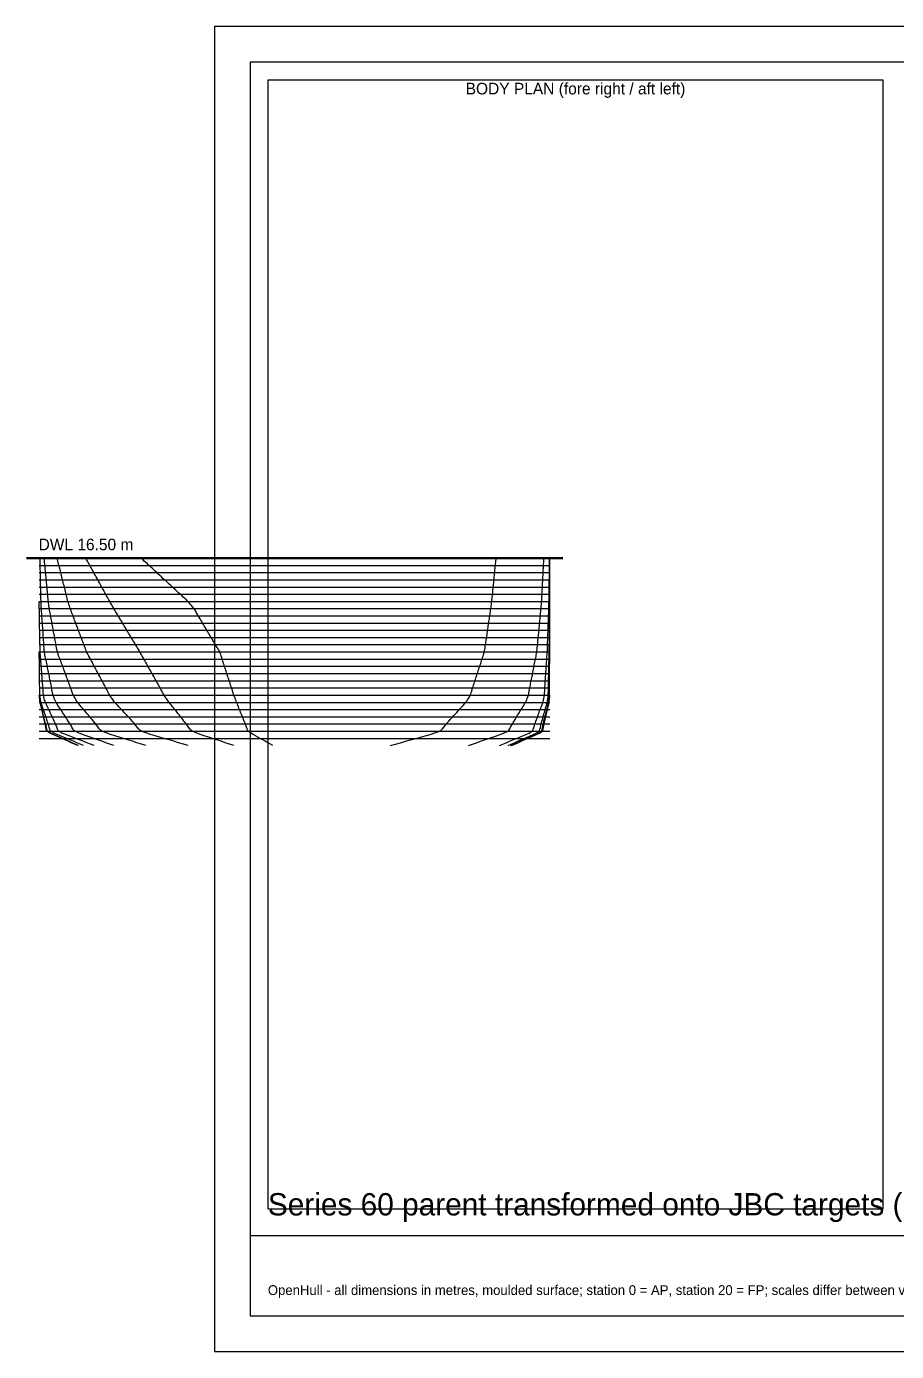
# Model space of a CAD drawing. Header units: metres. Extents: x -42 to 420, y 0 to 297.
# Drawn here: x -42.1 to 153, y 0 to 297 of the extents above; entities that cross this region are included whole.
import ezdxf
from ezdxf.enums import TextEntityAlignment as Align

# ---------------------------------------------------------------- set-up
doc = ezdxf.new("R2010")
doc.units = ezdxf.units.M
for name, color, linetype in [('DWL', 5, 'Continuous'), ('FRAME', 7, 'Continuous'), ('GRID', 253, 'Continuous'), ('LABELS', 7, 'Continuous'), ('SECTIONS', 7, 'Continuous')]:
    doc.layers.add(name, color=color, linetype=linetype)

msp = doc.modelspace()

# ---------------------------------------------------------------- linework, layer by layer
at = {"layer": 'DWL', "lineweight": 50}
msp.add_line((-42.14, 177.82), (78.14, 177.82), dxfattribs=at)
at = {"layer": 'FRAME'}
msp.add_line((8, 26), (412, 26), dxfattribs=at)
for points in [[(0, 0), (420, 0), (420, 297), (0, 297)], [(8, 8), (412, 8), (412, 289), (8, 289)], [(12, 32), (150, 32), (150, 285), (12, 285)]]:
    msp.add_lwpolyline(points, close=True, dxfattribs=at)
at = {"layer": 'GRID'}
for p, q in [((-39.27, 176.2), (75.27, 176.2)), ((-39.27, 174.59), (75.27, 174.59)), ((-39.27, 172.97), (75.27, 172.97)), ((-39.27, 171.36), (75.27, 171.36)), ((-39.27, 169.74), (75.27, 169.74)), ((-39.27, 168.13), (75.27, 168.13)), ((-39.27, 166.51), (75.27, 166.51)), ((-39.27, 164.9), (75.27, 164.9)), ((-39.27, 163.28), (75.27, 163.28)), ((-39.27, 161.67), (75.27, 161.67)), ((-39.27, 160.05), (75.27, 160.05)), ((-39.27, 158.44), (75.27, 158.44)), ((-39.27, 156.82), (75.27, 156.82)), ((-39.27, 155.2), (75.27, 155.2)), ((-39.27, 153.59), (75.27, 153.59)), ((-39.27, 151.97), (75.27, 151.97)), ((-39.27, 150.36), (75.27, 150.36)), ((-39.27, 148.74), (75.27, 148.74)), ((-39.27, 147.13), (75.27, 147.13)), ((-39.27, 145.51), (75.27, 145.51)), ((-39.27, 143.9), (75.27, 143.9)), ((-39.27, 142.28), (75.27, 142.28)), ((-39.27, 140.67), (75.27, 140.67)), ((-39.27, 139.05), (75.27, 139.05)), ((-39.27, 137.44), (75.27, 137.44))]:
    msp.add_line(p, q, dxfattribs=at)
at = {"layer": 'SECTIONS'}
for points in [[(-22.53, 135.82), (-23.43, 136.14), (-24.32, 136.46), (-25.22, 136.78), (-26.11, 137.11), (-27.01, 137.44), (-27.87, 137.73), (-28.73, 138.01), (-29.59, 138.3), (-30.45, 138.64), (-31.32, 139.05), (-31.52, 139.24), (-31.73, 139.54), (-31.94, 139.92), (-32.15, 140.31), (-32.36, 140.67), (-32.57, 140.99), (-32.78, 141.31), (-32.98, 141.64), (-33.19, 141.96), (-33.4, 142.28), (-33.61, 142.6), (-33.82, 142.93), (-34.03, 143.25), (-34.24, 143.57), (-34.44, 143.9), (-34.65, 144.21), (-34.86, 144.51), (-35.07, 144.82), (-35.28, 145.15), (-35.49, 145.51), (-35.62, 145.77), (-35.76, 146.06), (-35.9, 146.38), (-36.03, 146.73), (-36.17, 147.13), (-36.24, 147.37), (-36.3, 147.68), (-36.36, 148.04), (-36.43, 148.4), (-36.49, 148.74), (-36.56, 149.07), (-36.62, 149.39), (-36.69, 149.71), (-36.75, 150.04), (-36.82, 150.36), (-36.88, 150.68), (-36.95, 151), (-37.01, 151.33), (-37.08, 151.65), (-37.14, 151.97), (-37.21, 152.3), (-37.27, 152.62), (-37.34, 152.94), (-37.4, 153.27), (-37.47, 153.59), (-37.53, 153.91), (-37.6, 154.24), (-37.66, 154.56), (-37.73, 154.88), (-37.79, 155.2), (-37.86, 155.51), (-37.92, 155.79), (-37.99, 156.09), (-38.05, 156.42), (-38.11, 156.82), (-38.14, 157.04), (-38.16, 157.35), (-38.18, 157.71), (-38.21, 158.09), (-38.23, 158.44), (-38.25, 158.76), (-38.27, 159.08), (-38.3, 159.4), (-38.32, 159.73), (-38.34, 160.05), (-38.37, 160.37), (-38.39, 160.7), (-38.41, 161.02), (-38.43, 161.34), (-38.46, 161.67), (-38.48, 161.99), (-38.5, 162.31), (-38.53, 162.64), (-38.55, 162.96), (-38.57, 163.28), (-38.59, 163.6), (-38.62, 163.93), (-38.64, 164.25), (-38.66, 164.57), (-38.69, 164.9), (-38.71, 165.21), (-38.73, 165.51), (-38.75, 165.82), (-38.78, 166.15), (-38.8, 166.51), (-38.82, 166.78), (-38.83, 167.06), (-38.85, 167.38), (-38.86, 167.73), (-38.88, 168.13), (-38.88, 168.37), (-38.89, 168.69), (-38.9, 169.04), (-38.91, 169.4), (-38.91, 169.74), (-38.92, 170.07), (-38.93, 170.39), (-38.93, 170.71), (-38.94, 171.04), (-38.95, 171.36), (-38.96, 171.68), (-38.96, 172), (-38.97, 172.33), (-38.98, 172.65), (-38.99, 172.97), (-38.99, 173.3), (-39, 173.62), (-39.01, 173.94), (-39.01, 174.27), (-39.02, 174.59), (-39.03, 174.91), (-39.04, 175.24), (-39.04, 175.56), (-39.05, 175.88), (-39.06, 176.2), (-39.07, 176.53), (-39.07, 176.85), (-39.08, 177.17), (-39.09, 177.5), (-39.09, 177.82)], [(-15.35, 135.82), (-16.36, 136.14), (-17.37, 136.46), (-18.38, 136.78), (-19.39, 137.11), (-20.4, 137.44), (-21.37, 137.73), (-22.34, 138.01), (-23.31, 138.31), (-24.28, 138.64), (-25.26, 139.05), (-25.53, 139.25), (-25.8, 139.56), (-26.07, 139.93), (-26.33, 140.31), (-26.6, 140.67), (-26.87, 140.99), (-27.14, 141.31), (-27.41, 141.64), (-27.68, 141.96), (-27.95, 142.28), (-28.22, 142.6), (-28.49, 142.93), (-28.76, 143.25), (-29.03, 143.57), (-29.3, 143.9), (-29.57, 144.21), (-29.84, 144.52), (-30.11, 144.83), (-30.38, 145.16), (-30.65, 145.51), (-30.84, 145.79), (-31.04, 146.09), (-31.23, 146.41), (-31.43, 146.75), (-31.62, 147.13), (-31.74, 147.4), (-31.86, 147.72), (-31.98, 148.06), (-32.1, 148.41), (-32.22, 148.74), (-32.34, 149.07), (-32.46, 149.39), (-32.58, 149.71), (-32.7, 150.04), (-32.82, 150.36), (-32.94, 150.68), (-33.06, 151), (-33.18, 151.33), (-33.3, 151.65), (-33.42, 151.97), (-33.53, 152.3), (-33.65, 152.62), (-33.77, 152.94), (-33.89, 153.27), (-34.01, 153.59), (-34.13, 153.91), (-34.25, 154.24), (-34.37, 154.56), (-34.49, 154.88), (-34.61, 155.2), (-34.73, 155.51), (-34.85, 155.81), (-34.97, 156.11), (-35.09, 156.44), (-35.21, 156.82), (-35.27, 157.07), (-35.33, 157.38), (-35.39, 157.73), (-35.45, 158.09), (-35.51, 158.44), (-35.57, 158.76), (-35.63, 159.08), (-35.69, 159.4), (-35.75, 159.73), (-35.81, 160.05), (-35.87, 160.37), (-35.93, 160.7), (-35.99, 161.02), (-36.05, 161.34), (-36.11, 161.67), (-36.17, 161.99), (-36.23, 162.31), (-36.28, 162.64), (-36.34, 162.96), (-36.4, 163.28), (-36.46, 163.6), (-36.52, 163.93), (-36.58, 164.25), (-36.64, 164.57), (-36.7, 164.9), (-36.76, 165.21), (-36.82, 165.52), (-36.88, 165.84), (-36.94, 166.16), (-37, 166.51), (-37.05, 166.8), (-37.09, 167.1), (-37.14, 167.42), (-37.18, 167.76), (-37.23, 168.13), (-37.26, 168.41), (-37.29, 168.73), (-37.32, 169.07), (-37.35, 169.41), (-37.38, 169.74), (-37.41, 170.07), (-37.45, 170.39), (-37.48, 170.71), (-37.51, 171.04), (-37.54, 171.36), (-37.57, 171.68), (-37.6, 172), (-37.63, 172.33), (-37.66, 172.65), (-37.69, 172.97), (-37.72, 173.3), (-37.75, 173.62), (-37.78, 173.94), (-37.82, 174.27), (-37.85, 174.59), (-37.88, 174.91), (-37.91, 175.24), (-37.94, 175.56), (-37.97, 175.88), (-38, 176.2), (-38.03, 176.53), (-38.06, 176.85), (-38.09, 177.17), (-38.12, 177.5), (-38.16, 177.82)], [(-5.87, 135.82), (-6.94, 136.14), (-8.01, 136.46), (-9.09, 136.78), (-10.16, 137.11), (-11.23, 137.44), (-12.27, 137.73), (-13.3, 138.01), (-14.34, 138.31), (-15.37, 138.64), (-16.4, 139.05), (-16.7, 139.25), (-16.99, 139.56), (-17.29, 139.93), (-17.58, 140.31), (-17.88, 140.67), (-18.17, 140.99), (-18.46, 141.31), (-18.76, 141.64), (-19.05, 141.96), (-19.35, 142.28), (-19.64, 142.6), (-19.94, 142.93), (-20.23, 143.25), (-20.53, 143.57), (-20.82, 143.9), (-21.11, 144.21), (-21.41, 144.53), (-21.7, 144.84), (-22, 145.17), (-22.29, 145.51), (-22.53, 145.8), (-22.76, 146.11), (-22.99, 146.43), (-23.23, 146.77), (-23.46, 147.13), (-23.63, 147.42), (-23.81, 147.74), (-23.98, 148.07), (-24.15, 148.41), (-24.32, 148.74), (-24.5, 149.07), (-24.67, 149.39), (-24.84, 149.71), (-25.02, 150.04), (-25.19, 150.36), (-25.36, 150.68), (-25.53, 151), (-25.71, 151.33), (-25.88, 151.65), (-26.05, 151.97), (-26.22, 152.3), (-26.4, 152.62), (-26.57, 152.94), (-26.74, 153.27), (-26.92, 153.59), (-27.09, 153.91), (-27.26, 154.24), (-27.43, 154.56), (-27.61, 154.88), (-27.78, 155.2), (-27.95, 155.52), (-28.12, 155.83), (-28.3, 156.14), (-28.47, 156.46), (-28.64, 156.82), (-28.77, 157.11), (-28.89, 157.42), (-29.01, 157.76), (-29.13, 158.1), (-29.26, 158.44), (-29.38, 158.76), (-29.5, 159.08), (-29.62, 159.4), (-29.75, 159.73), (-29.87, 160.05), (-29.99, 160.37), (-30.11, 160.7), (-30.23, 161.02), (-30.36, 161.34), (-30.48, 161.67), (-30.6, 161.99), (-30.72, 162.31), (-30.85, 162.64), (-30.97, 162.96), (-31.09, 163.28), (-31.21, 163.6), (-31.34, 163.93), (-31.46, 164.25), (-31.58, 164.57), (-31.7, 164.9), (-31.83, 165.22), (-31.95, 165.53), (-32.07, 165.85), (-32.19, 166.17), (-32.32, 166.51), (-32.42, 166.81), (-32.52, 167.12), (-32.62, 167.44), (-32.72, 167.78), (-32.83, 168.13), (-32.91, 168.43), (-32.99, 168.75), (-33.07, 169.08), (-33.15, 169.41), (-33.23, 169.74), (-33.31, 170.07), (-33.39, 170.39), (-33.48, 170.71), (-33.56, 171.04), (-33.64, 171.36), (-33.72, 171.68), (-33.8, 172), (-33.88, 172.33), (-33.96, 172.65), (-34.04, 172.97), (-34.13, 173.3), (-34.21, 173.62), (-34.29, 173.94), (-34.37, 174.27), (-34.45, 174.59), (-34.53, 174.91), (-34.61, 175.24), (-34.69, 175.56), (-34.78, 175.88), (-34.86, 176.2), (-34.94, 176.53), (-35.02, 176.85), (-35.1, 177.17), (-35.18, 177.5), (-35.26, 177.82)], [(4.34, 135.82), (3.39, 136.14), (2.44, 136.46), (1.49, 136.78), (0.53, 137.11), (-0.42, 137.44), (-1.34, 137.73), (-2.25, 138.01), (-3.17, 138.31), (-4.09, 138.64), (-5.01, 139.05), (-5.27, 139.25), (-5.52, 139.56), (-5.78, 139.93), (-6.04, 140.31), (-6.29, 140.67), (-6.55, 140.99), (-6.81, 141.31), (-7.06, 141.64), (-7.32, 141.96), (-7.58, 142.28), (-7.83, 142.6), (-8.09, 142.93), (-8.35, 143.25), (-8.6, 143.57), (-8.86, 143.9), (-9.12, 144.22), (-9.37, 144.53), (-9.63, 144.85), (-9.89, 145.17), (-10.14, 145.51), (-10.36, 145.81), (-10.58, 146.13), (-10.8, 146.45), (-11.02, 146.78), (-11.24, 147.13), (-11.42, 147.43), (-11.6, 147.75), (-11.79, 148.08), (-11.97, 148.42), (-12.15, 148.74), (-12.33, 149.07), (-12.52, 149.39), (-12.7, 149.71), (-12.88, 150.04), (-13.06, 150.36), (-13.25, 150.68), (-13.43, 151), (-13.61, 151.33), (-13.79, 151.65), (-13.97, 151.97), (-14.16, 152.3), (-14.34, 152.62), (-14.52, 152.94), (-14.7, 153.27), (-14.89, 153.59), (-15.07, 153.91), (-15.25, 154.24), (-15.43, 154.56), (-15.62, 154.88), (-15.8, 155.2), (-15.98, 155.53), (-16.16, 155.86), (-16.34, 156.18), (-16.53, 156.5), (-16.71, 156.82), (-16.9, 157.15), (-17.1, 157.47), (-17.29, 157.79), (-17.49, 158.11), (-17.68, 158.44), (-17.87, 158.76), (-18.07, 159.08), (-18.26, 159.4), (-18.45, 159.73), (-18.65, 160.05), (-18.84, 160.37), (-19.04, 160.7), (-19.23, 161.02), (-19.42, 161.34), (-19.62, 161.67), (-19.81, 161.99), (-20.01, 162.31), (-20.2, 162.64), (-20.39, 162.96), (-20.59, 163.28), (-20.78, 163.6), (-20.98, 163.93), (-21.17, 164.25), (-21.36, 164.57), (-21.56, 164.9), (-21.75, 165.22), (-21.95, 165.54), (-22.14, 165.86), (-22.33, 166.19), (-22.53, 166.51), (-22.71, 166.83), (-22.9, 167.15), (-23.09, 167.47), (-23.27, 167.8), (-23.46, 168.13), (-23.64, 168.45), (-23.82, 168.77), (-24, 169.09), (-24.17, 169.42), (-24.35, 169.74), (-24.53, 170.07), (-24.71, 170.39), (-24.89, 170.71), (-25.07, 171.04), (-25.25, 171.36), (-25.43, 171.68), (-25.6, 172), (-25.78, 172.33), (-25.96, 172.65), (-26.14, 172.97), (-26.32, 173.3), (-26.5, 173.62), (-26.68, 173.94), (-26.86, 174.27), (-27.03, 174.59), (-27.21, 174.91), (-27.39, 175.24), (-27.57, 175.56), (-27.75, 175.88), (-27.93, 176.2), (-28.11, 176.53), (-28.29, 176.85), (-28.46, 177.17), (-28.64, 177.5), (-28.82, 177.82)], [(13.12, 135.82), (12.56, 136.14), (11.99, 136.46), (11.43, 136.78), (10.87, 137.11), (10.31, 137.44), (9.77, 137.73), (9.23, 138.01), (8.69, 138.3), (8.14, 138.64), (7.6, 139.05), (7.47, 139.24), (7.34, 139.54), (7.21, 139.92), (7.08, 140.31), (6.95, 140.67), (6.82, 140.99), (6.69, 141.31), (6.56, 141.64), (6.43, 141.96), (6.3, 142.28), (6.17, 142.6), (6.03, 142.93), (5.9, 143.25), (5.77, 143.57), (5.64, 143.9), (5.51, 144.22), (5.38, 144.54), (5.25, 144.85), (5.12, 145.18), (4.99, 145.51), (4.87, 145.82), (4.75, 146.14), (4.63, 146.46), (4.51, 146.79), (4.4, 147.13), (4.29, 147.44), (4.18, 147.76), (4.08, 148.09), (3.97, 148.42), (3.87, 148.74), (3.76, 149.07), (3.65, 149.39), (3.55, 149.71), (3.44, 150.04), (3.33, 150.36), (3.23, 150.68), (3.12, 151), (3.02, 151.33), (2.91, 151.65), (2.8, 151.97), (2.7, 152.3), (2.59, 152.62), (2.49, 152.94), (2.38, 153.27), (2.27, 153.59), (2.17, 153.91), (2.06, 154.24), (1.96, 154.56), (1.85, 154.88), (1.74, 155.2), (1.64, 155.54), (1.53, 155.9), (1.43, 156.25), (1.32, 156.56), (1.21, 156.82), (1.02, 157.2), (0.83, 157.53), (0.64, 157.83), (0.44, 158.13), (0.25, 158.44), (0.06, 158.76), (-0.14, 159.08), (-0.33, 159.4), (-0.52, 159.73), (-0.72, 160.05), (-0.91, 160.37), (-1.1, 160.7), (-1.29, 161.02), (-1.49, 161.34), (-1.68, 161.67), (-1.87, 161.99), (-2.07, 162.31), (-2.26, 162.64), (-2.45, 162.96), (-2.65, 163.28), (-2.84, 163.6), (-3.03, 163.93), (-3.22, 164.25), (-3.42, 164.57), (-3.61, 164.9), (-3.8, 165.23), (-4, 165.57), (-4.19, 165.91), (-4.38, 166.23), (-4.57, 166.51), (-4.85, 166.87), (-5.12, 167.22), (-5.39, 167.54), (-5.66, 167.84), (-5.93, 168.13), (-6.28, 168.48), (-6.63, 168.8), (-6.98, 169.12), (-7.33, 169.43), (-7.68, 169.74), (-8.03, 170.07), (-8.37, 170.39), (-8.72, 170.71), (-9.07, 171.04), (-9.42, 171.36), (-9.77, 171.68), (-10.12, 172), (-10.47, 172.33), (-10.82, 172.65), (-11.17, 172.97), (-11.52, 173.3), (-11.87, 173.62), (-12.22, 173.94), (-12.57, 174.27), (-12.91, 174.59), (-13.26, 174.91), (-13.61, 175.24), (-13.96, 175.56), (-14.31, 175.88), (-14.66, 176.2), (-15.01, 176.53), (-15.36, 176.85), (-15.71, 177.17), (-16.06, 177.5), (-16.41, 177.82)], [(39.52, 135.82), (40.65, 136.14), (41.77, 136.46), (42.9, 136.78), (44.02, 137.11), (45.15, 137.44), (46.23, 137.73), (47.31, 138.01), (48.4, 138.3), (49.48, 138.64), (50.56, 139.05), (50.86, 139.25), (51.15, 139.55), (51.44, 139.92), (51.73, 140.31), (52.02, 140.67), (52.32, 140.99), (52.61, 141.31), (52.9, 141.64), (53.19, 141.96), (53.48, 142.28), (53.78, 142.6), (54.07, 142.93), (54.36, 143.25), (54.65, 143.57), (54.94, 143.9), (55.24, 144.21), (55.53, 144.52), (55.82, 144.83), (56.11, 145.15), (56.4, 145.51), (56.6, 145.78), (56.8, 146.07), (57, 146.39), (57.2, 146.74), (57.4, 147.13), (57.5, 147.38), (57.61, 147.7), (57.72, 148.05), (57.82, 148.4), (57.93, 148.74), (58.03, 149.07), (58.14, 149.39), (58.24, 149.71), (58.35, 150.04), (58.46, 150.36), (58.56, 150.68), (58.67, 151), (58.77, 151.33), (58.88, 151.65), (58.99, 151.97), (59.09, 152.3), (59.2, 152.62), (59.3, 152.94), (59.41, 153.27), (59.51, 153.59), (59.62, 153.91), (59.73, 154.24), (59.83, 154.56), (59.94, 154.88), (60.04, 155.2), (60.15, 155.51), (60.25, 155.8), (60.36, 156.1), (60.47, 156.43), (60.57, 156.82), (60.62, 157.06), (60.67, 157.37), (60.72, 157.73), (60.77, 158.09), (60.81, 158.44), (60.86, 158.76), (60.91, 159.08), (60.96, 159.4), (61.01, 159.73), (61.05, 160.05), (61.1, 160.37), (61.15, 160.7), (61.2, 161.02), (61.25, 161.34), (61.3, 161.67), (61.34, 161.99), (61.39, 162.31), (61.44, 162.64), (61.49, 162.96), (61.54, 163.28), (61.59, 163.6), (61.63, 163.93), (61.68, 164.25), (61.73, 164.57), (61.78, 164.9), (61.83, 165.22), (61.88, 165.53), (61.92, 165.85), (61.97, 166.17), (62.02, 166.51), (62.06, 166.81), (62.1, 167.12), (62.14, 167.44), (62.18, 167.78), (62.22, 168.13), (62.26, 168.43), (62.29, 168.75), (62.32, 169.08), (62.36, 169.41), (62.39, 169.74), (62.42, 170.07), (62.45, 170.39), (62.49, 170.71), (62.52, 171.04), (62.55, 171.36), (62.58, 171.68), (62.62, 172), (62.65, 172.33), (62.68, 172.65), (62.71, 172.97), (62.75, 173.3), (62.78, 173.62), (62.81, 173.94), (62.85, 174.27), (62.88, 174.59), (62.91, 174.91), (62.94, 175.24), (62.98, 175.56), (63.01, 175.88), (63.04, 176.2), (63.07, 176.53), (63.11, 176.85), (63.14, 177.17), (63.17, 177.5), (63.21, 177.82)], [(57, 135.82), (57.9, 136.14), (58.81, 136.46), (59.71, 136.78), (60.61, 137.11), (61.52, 137.44), (62.39, 137.73), (63.26, 138.01), (64.13, 138.3), (64.99, 138.64), (65.86, 139.05), (66.06, 139.23), (66.26, 139.54), (66.45, 139.92), (66.65, 140.31), (66.84, 140.67), (67.04, 140.99), (67.24, 141.31), (67.43, 141.64), (67.63, 141.96), (67.83, 142.28), (68.02, 142.6), (68.22, 142.93), (68.41, 143.25), (68.61, 143.57), (68.81, 143.9), (69, 144.21), (69.2, 144.51), (69.4, 144.82), (69.59, 145.15), (69.79, 145.51), (69.92, 145.78), (70.05, 146.06), (70.18, 146.38), (70.31, 146.73), (70.44, 147.13), (70.5, 147.37), (70.56, 147.69), (70.63, 148.04), (70.69, 148.4), (70.75, 148.74), (70.81, 149.07), (70.88, 149.39), (70.94, 149.71), (71, 150.04), (71.07, 150.36), (71.13, 150.68), (71.19, 151), (71.25, 151.33), (71.32, 151.65), (71.38, 151.97), (71.44, 152.3), (71.51, 152.62), (71.57, 152.94), (71.63, 153.27), (71.7, 153.59), (71.76, 153.91), (71.82, 154.24), (71.88, 154.56), (71.95, 154.88), (72.01, 155.2), (72.07, 155.51), (72.14, 155.81), (72.2, 156.11), (72.26, 156.44), (72.32, 156.82), (72.36, 157.07), (72.39, 157.38), (72.42, 157.73), (72.45, 158.09), (72.48, 158.44), (72.52, 158.76), (72.55, 159.08), (72.58, 159.4), (72.61, 159.73), (72.64, 160.05), (72.67, 160.37), (72.71, 160.7), (72.74, 161.02), (72.77, 161.34), (72.8, 161.67), (72.83, 161.99), (72.86, 162.31), (72.9, 162.64), (72.93, 162.96), (72.96, 163.28), (72.99, 163.6), (73.02, 163.93), (73.05, 164.25), (73.09, 164.57), (73.12, 164.9), (73.15, 165.21), (73.18, 165.52), (73.21, 165.84), (73.25, 166.16), (73.28, 166.51), (73.3, 166.8), (73.33, 167.1), (73.35, 167.42), (73.38, 167.76), (73.4, 168.13), (73.42, 168.41), (73.44, 168.73), (73.45, 169.07), (73.47, 169.41), (73.49, 169.74), (73.51, 170.07), (73.52, 170.39), (73.54, 170.71), (73.56, 171.04), (73.57, 171.36), (73.59, 171.68), (73.61, 172), (73.63, 172.33), (73.64, 172.65), (73.66, 172.97), (73.68, 173.3), (73.7, 173.62), (73.71, 173.94), (73.73, 174.27), (73.75, 174.59), (73.77, 174.91), (73.78, 175.24), (73.8, 175.56), (73.82, 175.88), (73.84, 176.2), (73.85, 176.53), (73.87, 176.85), (73.89, 177.17), (73.91, 177.5), (73.92, 177.82)], [(63.98, 135.82), (64.73, 136.14), (65.48, 136.46), (66.22, 136.78), (66.97, 137.11), (67.72, 137.44), (68.44, 137.73), (69.15, 138), (69.87, 138.29), (70.59, 138.63), (71.3, 139.05), (71.42, 139.22), (71.54, 139.52), (71.66, 139.9), (71.78, 140.3), (71.9, 140.67), (72.01, 140.99), (72.13, 141.31), (72.25, 141.64), (72.37, 141.96), (72.49, 142.28), (72.61, 142.6), (72.73, 142.93), (72.84, 143.25), (72.96, 143.57), (73.08, 143.9), (73.2, 144.21), (73.32, 144.51), (73.44, 144.81), (73.56, 145.14), (73.67, 145.51), (73.74, 145.76), (73.82, 146.03), (73.89, 146.35), (73.96, 146.71), (74.03, 147.13), (74.05, 147.33), (74.07, 147.64), (74.09, 148.01), (74.11, 148.39), (74.13, 148.74), (74.15, 149.07), (74.17, 149.39), (74.2, 149.71), (74.22, 150.04), (74.24, 150.36), (74.26, 150.68), (74.28, 151), (74.3, 151.33), (74.32, 151.65), (74.35, 151.97), (74.37, 152.3), (74.39, 152.62), (74.41, 152.94), (74.43, 153.27), (74.45, 153.59), (74.47, 153.91), (74.5, 154.24), (74.52, 154.56), (74.54, 154.88), (74.56, 155.2), (74.58, 155.51), (74.6, 155.81), (74.62, 156.11), (74.64, 156.44), (74.67, 156.82), (74.68, 157.08), (74.69, 157.39), (74.7, 157.74), (74.71, 158.1), (74.72, 158.44), (74.74, 158.76), (74.75, 159.08), (74.76, 159.4), (74.77, 159.73), (74.78, 160.05), (74.79, 160.37), (74.8, 160.7), (74.82, 161.02), (74.83, 161.34), (74.84, 161.67), (74.85, 161.99), (74.86, 162.31), (74.87, 162.64), (74.89, 162.96), (74.9, 163.28), (74.91, 163.6), (74.92, 163.93), (74.93, 164.25), (74.94, 164.57), (74.95, 164.9), (74.97, 165.21), (74.98, 165.52), (74.99, 165.83), (75, 166.15), (75.01, 166.51), (75.02, 166.78), (75.03, 167.08), (75.04, 167.4), (75.04, 167.74), (75.05, 168.13), (75.06, 168.39), (75.06, 168.71), (75.07, 169.05), (75.07, 169.4), (75.08, 169.74), (75.08, 170.07), (75.08, 170.39), (75.09, 170.71), (75.09, 171.04), (75.1, 171.36), (75.1, 171.68), (75.11, 172), (75.11, 172.33), (75.12, 172.65), (75.12, 172.97), (75.13, 173.3), (75.13, 173.62), (75.14, 173.94), (75.14, 174.27), (75.14, 174.59), (75.15, 174.91), (75.15, 175.24), (75.16, 175.56), (75.16, 175.88), (75.17, 176.2), (75.17, 176.53), (75.18, 176.85), (75.18, 177.17), (75.19, 177.5), (75.19, 177.82)], [(65.89, 135.82), (66.6, 136.14), (67.31, 136.46), (68.02, 136.78), (68.74, 137.11), (69.45, 137.44), (70.13, 137.73), (70.81, 138), (71.49, 138.29), (72.17, 138.63), (72.85, 139.05), (72.94, 139.21), (73.03, 139.51), (73.12, 139.9), (73.21, 140.3), (73.3, 140.67), (73.39, 140.99), (73.48, 141.31), (73.57, 141.64), (73.66, 141.96), (73.75, 142.28), (73.84, 142.6), (73.93, 142.93), (74.02, 143.25), (74.11, 143.57), (74.19, 143.9), (74.28, 144.21), (74.37, 144.5), (74.46, 144.81), (74.55, 145.14), (74.64, 145.51), (74.69, 145.75), (74.74, 146.01), (74.79, 146.32), (74.84, 146.69), (74.88, 147.13), (74.89, 147.29), (74.9, 147.59), (74.91, 147.98), (74.91, 148.38), (74.92, 148.74), (74.93, 149.07), (74.93, 149.39), (74.94, 149.71), (74.95, 150.04), (74.96, 150.36), (74.96, 150.68), (74.97, 151), (74.98, 151.33), (74.98, 151.65), (74.99, 151.97), (75, 152.3), (75.01, 152.62), (75.01, 152.94), (75.02, 153.27), (75.03, 153.59), (75.03, 153.91), (75.04, 154.24), (75.05, 154.56), (75.06, 154.88), (75.06, 155.2), (75.07, 155.52), (75.08, 155.82), (75.09, 156.12), (75.09, 156.45), (75.1, 156.82), (75.1, 157.09), (75.11, 157.4), (75.11, 157.75), (75.12, 158.1), (75.12, 158.44), (75.13, 158.76), (75.13, 159.08), (75.13, 159.4), (75.14, 159.73), (75.14, 160.05), (75.15, 160.37), (75.15, 160.7), (75.15, 161.02), (75.16, 161.34), (75.16, 161.67), (75.17, 161.99), (75.17, 162.31), (75.18, 162.64), (75.18, 162.96), (75.18, 163.28), (75.19, 163.6), (75.19, 163.93), (75.2, 164.25), (75.2, 164.57), (75.21, 164.9), (75.21, 165.21), (75.21, 165.51), (75.22, 165.81), (75.22, 166.14), (75.23, 166.51), (75.23, 166.76), (75.23, 167.04), (75.24, 167.35), (75.24, 167.71), (75.24, 168.13), (75.24, 168.34), (75.24, 168.65), (75.24, 169.02), (75.24, 169.39), (75.24, 169.74), (75.25, 170.07), (75.25, 170.39), (75.25, 170.71), (75.25, 171.04), (75.25, 171.36), (75.25, 171.68), (75.25, 172), (75.25, 172.33), (75.25, 172.65), (75.25, 172.97), (75.25, 173.3), (75.26, 173.62), (75.26, 173.94), (75.26, 174.27), (75.26, 174.59), (75.26, 174.91), (75.26, 175.24), (75.26, 175.56), (75.26, 175.88), (75.26, 176.2), (75.26, 176.53), (75.26, 176.85), (75.27, 177.17), (75.27, 177.5), (75.27, 177.82)], [(-26.99, 135.82), (-27.8, 136.14), (-28.61, 136.46), (-29.42, 136.78), (-30.23, 137.11), (-31.04, 137.44), (-31.81, 137.73), (-32.59, 138.01), (-33.36, 138.3), (-34.14, 138.63), (-34.92, 139.05), (-35.06, 139.22), (-35.21, 139.53), (-35.36, 139.91), (-35.51, 140.31), (-35.66, 140.67), (-35.81, 140.99), (-35.95, 141.31), (-36.1, 141.64), (-36.25, 141.96), (-36.4, 142.28), (-36.55, 142.6), (-36.7, 142.93), (-36.85, 143.25), (-36.99, 143.57), (-37.14, 143.9), (-37.29, 144.21), (-37.44, 144.51), (-37.59, 144.81), (-37.74, 145.14), (-37.88, 145.51), (-37.97, 145.76), (-38.06, 146.03), (-38.15, 146.34), (-38.23, 146.71), (-38.32, 147.13), (-38.34, 147.33), (-38.37, 147.64), (-38.4, 148.01), (-38.42, 148.39), (-38.45, 148.74), (-38.47, 149.07), (-38.5, 149.39), (-38.52, 149.71), (-38.55, 150.04), (-38.57, 150.36), (-38.6, 150.68), (-38.62, 151), (-38.65, 151.33), (-38.67, 151.65), (-38.7, 151.97), (-38.73, 152.3), (-38.75, 152.62), (-38.78, 152.94), (-38.8, 153.27), (-38.83, 153.59), (-38.85, 153.91), (-38.88, 154.24), (-38.9, 154.56), (-38.93, 154.88), (-38.95, 155.2), (-38.98, 155.51), (-39.01, 155.78), (-39.03, 156.07), (-39.06, 156.41), (-39.08, 156.82), (-39.09, 157.01), (-39.09, 157.31), (-39.1, 157.69), (-39.1, 158.08), (-39.11, 158.44), (-39.12, 158.76), (-39.12, 159.08), (-39.13, 159.4), (-39.13, 159.73), (-39.14, 160.05), (-39.15, 160.37), (-39.15, 160.7), (-39.16, 161.02), (-39.16, 161.34), (-39.17, 161.67), (-39.18, 161.99), (-39.18, 162.31), (-39.19, 162.64), (-39.19, 162.96), (-39.2, 163.28), (-39.2, 163.6), (-39.21, 163.93), (-39.22, 164.25), (-39.22, 164.57), (-39.23, 164.9), (-39.23, 165.21), (-39.24, 165.5), (-39.25, 165.8), (-39.25, 166.13), (-39.26, 166.51), (-39.26, 166.76), (-39.26, 167.08), (-39.27, 167.43), (-39.27, 167.79), (-39.27, 168.13)], [(66.47, 135.82), (67.18, 136.14), (67.88, 136.46), (68.59, 136.78), (69.29, 137.11), (69.99, 137.44), (70.67, 137.73), (71.34, 138), (72.01, 138.29), (72.69, 138.63), (73.36, 139.05), (73.44, 139.2), (73.52, 139.51), (73.6, 139.89), (73.68, 140.3), (73.76, 140.67), (73.84, 140.99), (73.92, 141.31), (74, 141.64), (74.08, 141.96), (74.16, 142.28), (74.23, 142.6), (74.31, 142.93), (74.39, 143.25), (74.47, 143.57), (74.55, 143.9), (74.63, 144.21), (74.71, 144.5), (74.79, 144.8), (74.87, 145.13), (74.95, 145.51), (74.99, 145.74), (75.03, 146), (75.07, 146.31), (75.11, 146.68), (75.16, 147.13), (75.16, 147.26), (75.16, 147.56), (75.16, 147.95), (75.16, 148.37), (75.17, 148.74), (75.17, 149.07), (75.17, 149.39), (75.17, 149.71), (75.18, 150.04), (75.18, 150.36), (75.18, 150.68), (75.18, 151), (75.19, 151.33), (75.19, 151.65), (75.19, 151.97), (75.19, 152.3), (75.19, 152.62), (75.2, 152.94), (75.2, 153.27), (75.2, 153.59), (75.2, 153.91), (75.21, 154.24), (75.21, 154.56), (75.21, 154.88), (75.21, 155.2), (75.21, 155.52), (75.22, 155.82), (75.22, 156.13), (75.22, 156.46), (75.22, 156.82), (75.23, 157.1), (75.23, 157.42), (75.23, 157.76), (75.23, 158.1), (75.23, 158.44), (75.23, 158.76), (75.23, 159.08), (75.24, 159.4), (75.24, 159.73), (75.24, 160.05), (75.24, 160.37), (75.24, 160.7), (75.24, 161.02), (75.24, 161.34), (75.25, 161.67), (75.25, 161.99), (75.25, 162.31), (75.25, 162.64), (75.25, 162.96), (75.25, 163.28), (75.26, 163.6), (75.26, 163.93), (75.26, 164.25), (75.26, 164.57), (75.26, 164.9), (75.26, 165.21), (75.26, 165.5), (75.27, 165.8), (75.27, 166.13), (75.27, 166.51), (75.27, 166.76), (75.27, 167.08), (75.27, 167.43), (75.27, 167.79), (75.27, 168.13)], [(-29.37, 135.82), (-30.12, 136.14), (-30.87, 136.46), (-31.62, 136.78), (-32.37, 137.11), (-33.12, 137.44), (-33.84, 137.73), (-34.56, 138), (-35.28, 138.29), (-35.99, 138.63), (-36.71, 139.05), (-36.82, 139.21), (-36.93, 139.52), (-37.04, 139.9), (-37.14, 140.3), (-37.25, 140.67), (-37.36, 140.99), (-37.47, 141.31), (-37.57, 141.64), (-37.68, 141.96), (-37.79, 142.28), (-37.9, 142.6), (-38, 142.93), (-38.11, 143.25), (-38.22, 143.57), (-38.33, 143.9), (-38.44, 144.21), (-38.54, 144.5), (-38.65, 144.8), (-38.76, 145.13), (-38.87, 145.51), (-38.92, 145.74), (-38.98, 146), (-39.03, 146.31), (-39.09, 146.69), (-39.15, 147.13), (-39.15, 147.27), (-39.15, 147.57), (-39.16, 147.96), (-39.16, 148.37), (-39.17, 148.74), (-39.17, 149.07), (-39.18, 149.39), (-39.18, 149.71), (-39.18, 150.04), (-39.19, 150.36), (-39.19, 150.68), (-39.2, 151), (-39.2, 151.33), (-39.2, 151.65), (-39.21, 151.97), (-39.21, 152.3), (-39.22, 152.62), (-39.22, 152.94), (-39.23, 153.27), (-39.23, 153.59), (-39.23, 153.91), (-39.24, 154.24), (-39.24, 154.56), (-39.25, 154.88), (-39.25, 155.2), (-39.26, 155.53), (-39.26, 155.85), (-39.26, 156.17), (-39.27, 156.5), (-39.27, 156.82)], [(-30.49, 135.82), (-31.19, 136.14), (-31.9, 136.46), (-32.61, 136.78), (-33.32, 137.11), (-34.03, 137.44), (-34.7, 137.73), (-35.38, 138), (-36.06, 138.29), (-36.73, 138.63), (-37.41, 139.05), (-37.49, 139.2), (-37.57, 139.51), (-37.66, 139.89), (-37.74, 140.3), (-37.82, 140.67), (-37.91, 140.99), (-37.99, 141.31), (-38.07, 141.64), (-38.15, 141.96), (-38.24, 142.28), (-38.32, 142.6), (-38.4, 142.93), (-38.49, 143.25), (-38.57, 143.57), (-38.65, 143.9), (-38.73, 144.21), (-38.82, 144.5), (-38.9, 144.8), (-38.98, 145.13), (-39.07, 145.51), (-39.11, 145.76), (-39.15, 146.08), (-39.19, 146.43), (-39.23, 146.79), (-39.27, 147.13)], [(-30.68, 135.82), (-31.39, 136.14), (-32.09, 136.46), (-32.8, 136.78), (-33.5, 137.11), (-34.21, 137.44), (-34.88, 137.73), (-35.55, 138), (-36.23, 138.29), (-36.9, 138.63), (-37.57, 139.05), (-37.65, 139.2), (-37.72, 139.5), (-37.8, 139.89), (-37.88, 140.3), (-37.95, 140.67), (-38.03, 140.99), (-38.1, 141.31), (-38.18, 141.64), (-38.25, 141.96), (-38.33, 142.28), (-38.4, 142.6), (-38.48, 142.93), (-38.56, 143.25), (-38.63, 143.57), (-38.71, 143.9), (-38.78, 144.21), (-38.86, 144.5), (-38.93, 144.8), (-39.01, 145.13), (-39.08, 145.51), (-39.12, 145.76), (-39.16, 146.08), (-39.2, 146.43), (-39.23, 146.79), (-39.27, 147.13)], [(66.68, 135.82), (67.39, 136.14), (68.09, 136.46), (68.8, 136.78), (69.5, 137.11), (70.21, 137.44), (70.88, 137.73), (71.55, 138), (72.23, 138.29), (72.9, 138.63), (73.57, 139.05), (73.65, 139.2), (73.72, 139.5), (73.8, 139.89), (73.88, 140.3), (73.95, 140.67), (74.03, 140.99), (74.1, 141.31), (74.18, 141.64), (74.25, 141.96), (74.33, 142.28), (74.4, 142.6), (74.48, 142.93), (74.56, 143.25), (74.63, 143.57), (74.71, 143.9), (74.78, 144.21), (74.86, 144.5), (74.93, 144.8), (75.01, 145.13), (75.08, 145.51), (75.12, 145.76), (75.16, 146.08), (75.2, 146.43), (75.23, 146.79), (75.27, 147.13)], [(66.68, 135.82), (67.39, 136.14), (68.09, 136.46), (68.8, 136.78), (69.5, 137.11), (70.21, 137.44), (70.88, 137.73), (71.55, 138), (72.23, 138.29), (72.9, 138.63), (73.57, 139.05), (73.65, 139.2), (73.72, 139.5), (73.8, 139.89), (73.88, 140.3), (73.95, 140.67), (74.03, 140.99), (74.1, 141.31), (74.18, 141.64), (74.25, 141.96), (74.33, 142.28), (74.4, 142.6), (74.48, 142.93), (74.56, 143.25), (74.63, 143.57), (74.71, 143.9), (74.78, 144.21), (74.86, 144.5), (74.93, 144.8), (75.01, 145.13), (75.08, 145.51), (75.12, 145.76), (75.16, 146.08), (75.2, 146.43), (75.23, 146.79), (75.27, 147.13)], [(66.68, 135.82), (67.39, 136.14), (68.09, 136.46), (68.8, 136.78), (69.5, 137.11), (70.21, 137.44), (70.88, 137.73), (71.55, 138), (72.23, 138.29), (72.9, 138.63), (73.57, 139.05), (73.65, 139.2), (73.72, 139.5), (73.8, 139.89), (73.88, 140.3), (73.95, 140.67), (74.03, 140.99), (74.1, 141.31), (74.18, 141.64), (74.25, 141.96), (74.33, 142.28), (74.4, 142.6), (74.48, 142.93), (74.56, 143.25), (74.63, 143.57), (74.71, 143.9), (74.78, 144.21), (74.86, 144.5), (74.93, 144.8), (75.01, 145.13), (75.08, 145.51), (75.12, 145.76), (75.16, 146.08), (75.2, 146.43), (75.23, 146.79), (75.27, 147.13)], [(66.68, 135.82), (67.39, 136.14), (68.09, 136.46), (68.8, 136.78), (69.5, 137.11), (70.21, 137.44), (70.88, 137.73), (71.55, 138), (72.23, 138.29), (72.9, 138.63), (73.57, 139.05), (73.65, 139.2), (73.72, 139.5), (73.8, 139.89), (73.88, 140.3), (73.95, 140.67), (74.03, 140.99), (74.1, 141.31), (74.18, 141.64), (74.25, 141.96), (74.33, 142.28), (74.4, 142.6), (74.48, 142.93), (74.56, 143.25), (74.63, 143.57), (74.71, 143.9), (74.78, 144.21), (74.86, 144.5), (74.93, 144.8), (75.01, 145.13), (75.08, 145.51), (75.12, 145.76), (75.16, 146.08), (75.2, 146.43), (75.23, 146.79), (75.27, 147.13)], [(66.68, 135.82), (67.39, 136.14), (68.09, 136.46), (68.8, 136.78), (69.5, 137.11), (70.21, 137.44), (70.88, 137.73), (71.55, 138), (72.23, 138.29), (72.9, 138.63), (73.57, 139.05), (73.65, 139.2), (73.72, 139.5), (73.8, 139.89), (73.88, 140.3), (73.95, 140.67), (74.03, 140.99), (74.1, 141.31), (74.18, 141.64), (74.25, 141.96), (74.33, 142.28), (74.4, 142.6), (74.48, 142.93), (74.56, 143.25), (74.63, 143.57), (74.71, 143.9), (74.78, 144.21), (74.86, 144.5), (74.93, 144.8), (75.01, 145.13), (75.08, 145.51), (75.12, 145.76), (75.16, 146.08), (75.2, 146.43), (75.23, 146.79), (75.27, 147.13)]]:
    msp.add_lwpolyline(points, dxfattribs=at)

# ---------------------------------------------------------------- texts
at = {"layer": 'LABELS'}
msp.add_text('BODY PLAN (fore right / aft left)', height=2.6, dxfattribs=at).set_placement((81, 281), align=Align.BOTTOM_CENTER)
for s, height, p in [('DWL 16.50 m', 2.6, (-39.42, 178.82)), ('Series 60 parent transformed onto JBC targets (Lackenby)', 5, (12, 29)), ('OpenHull - all dimensions in metres, moulded surface; station 0 = AP, station 20 = FP; scales differ between views', 2.2, (12, 12))]:
    msp.add_text(s, height=height, dxfattribs=at).set_placement(p, align=Align.BOTTOM_LEFT)

doc.saveas('drawing.dxf')
